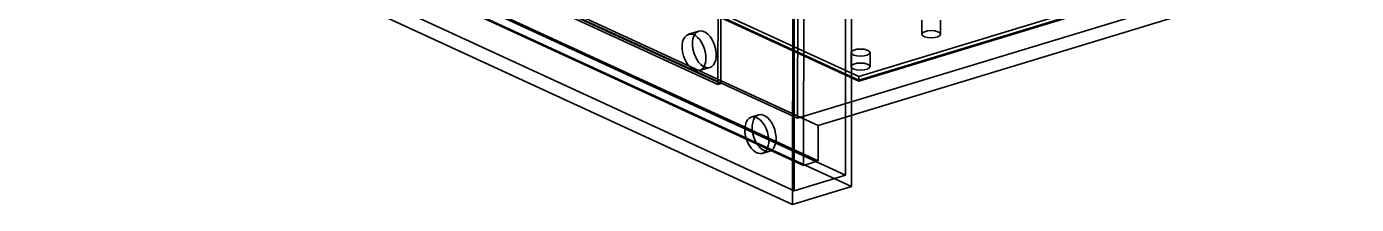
# Model space of a CAD drawing. Header units: millimetres. Extents: x 13 to 1054, y -1204 to 736.
# Drawn here: x 12.9 to 363.6, y -956.8 to -909.8 of the extents above; entities that cross this region are included whole.
import ezdxf

# ---------------------------------------------------------------- set-up
doc = ezdxf.new("R2010")
doc.units = ezdxf.units.MM
doc.layers.add('1', color=7, linetype='Continuous', true_color=0xffffff)

msp = doc.modelspace()

# ---------------------------------------------------------------- linework, layer by layer
at = {"layer": '1', "color": 5, "linetype": 'Continuous', "lineweight": 35}
for p, q in [((217.81, -946.45), (218.43, -93.32)), ((229.47, -100.73), (228.85, -948.99)), ((231.05, -99.14), (230.43, -952.03)), ((215.54, -103.87), (214.92, -956.76)), ((215.9, -104.87), (215.28, -953.12)), ((216.24, -934.01), (216.84, -104.3)), ((195.22, -925.08), (195.34, -767.48)), ((196, -924.85), (196.11, -767.25)), ((30.01, -848.12), (216.24, -934.01)), ((32.31, -848.53), (221.69, -935.88)), ((31.09, -849.38), (195.22, -925.08)), ((31.87, -849.14), (196, -924.85)), ((232.33, -922.97), (71.35, -848.72)), ((71.35, -849.65), (232.33, -923.89)), ((71.68, -850.05), (232.36, -924.16)), ((232.4, -924.09), (72.06, -850.14)), ((230.43, -952.03), (28.42, -858.86)), ((28.42, -859.1), (217.81, -946.45)), ((228.85, -948.99), (30, -857.27)), ((32.3, -857.92), (221.68, -945.27)), ((215.28, -953.12), (16.43, -861.4)), ((214.92, -956.76), (12.91, -863.58)), ((431.45, -868.47), (216.24, -934.01)), ((434.97, -870.92), (221.69, -935.88)), ((391.32, -874.55), (232.33, -922.97)), ((232.33, -923.89), (391.32, -875.47)), ((232.37, -924.16), (390.94, -875.87)), ((390.62, -875.91), (232.4, -924.09)), ((248.95, -908.08), (248.95, -911.79)), ((253.95, -911.79), (253.95, -908.08)), ((190.17, -911), (187.46, -911.82)), ((230.33, -916.64), (230.32, -920.35)), ((235.32, -920.35), (235.33, -916.65)), ((190.37, -921.39), (193.09, -920.56)), ((195.22, -925.08), (196, -924.85)), ((232.33, -923.89), (232.33, -922.97)), ((205.94, -933.11), (204, -933.7)), ((221.68, -945.27), (221.69, -935.88)), ((206.92, -943.27), (208.86, -942.68)), ((217.81, -946.45), (221.68, -945.27)), ((228.85, -948.99), (215.28, -953.12)), ((230.43, -952.03), (214.92, -956.76))]:
    msp.add_line(p, q, dxfattribs=at)
for centre, major_axis, ratio in [((188.91, -916.61), (1.46, -4.78), 0.585427), ((191.63, -915.78), (-1.46, 4.78), 0.585427), ((251.45, -911.79), (2.5, 0), 0.374927), ((232.83, -916.64), (-2.5, 0), 0.374927), ((232.82, -920.35), (2.5, 0), 0.374927), ((207.4, -937.89), (-1.46, 4.78), 0.585427), ((205.46, -938.48), (1.46, -4.78), 0.585427)]:
    msp.add_ellipse(centre, major_axis=major_axis, ratio=ratio, dxfattribs=at)
msp.add_ellipse((232.4, -923.63), major_axis=(0.036, 0.533), ratio=0.116727, start_param=2.09599, end_param=3.666787, dxfattribs=at)

doc.saveas('drawing.dxf')
